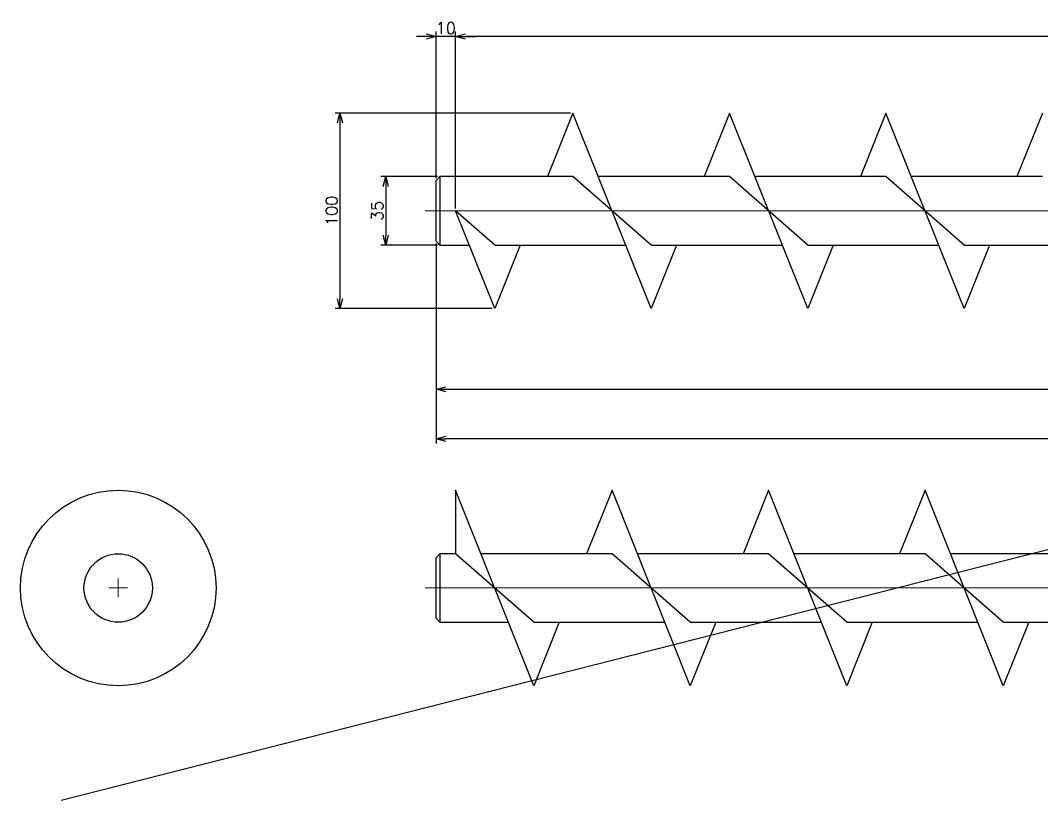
# Model space of a CAD drawing. Header units: millimetres. Extents: x 0 to 49006, y -7876 to 6995.
# Drawn here: x 13080 to 13602, y -5504 to -5105 of the extents above; entities that cross this region are included whole.
import ezdxf

# ---------------------------------------------------------------- set-up
doc = ezdxf.new("R2010")
doc.units = ezdxf.units.MM
doc.header["$LTSCALE"] = 3.2
doc.header["$PDMODE"] = 99
doc.header["$PDSIZE"] = 1
doc.layers.add('08_DIM', color=3, linetype='Continuous', lineweight=13)
doc.layers.add('10_DRAFT', color=8, linetype='Continuous', lineweight=0, plot=False)
doc.styles.add('KSS_TXT', font='txt.shx', dxfattribs={"bigfont": 'extfont2.shx'})
doc.dimstyles.new('KSS_DIM', dxfattribs={"dimscale": 12, "dimtxt": 3, "dimasz": 2.5, "dimexe": 1.25, "dimexo": 0.625, "dimtad": 1, "dimdsep": 46, "dimtxsty": 'KSS_TXT', "dimblk": 'OPEN30', "dimcen": 0, "dimazin": 2, "dimtfac": 0.75, "dimtmove": 0, "dimatfit": 3, "dimldrblk": 'OPEN30', "dimfxl": 1.25, "dimtolj": 1, "dimarcsym": 0})

# ---------------------------------------------------------------- blocks, each defined once
blk = doc.blocks.new('_Open30')
at = {"color": 0, "linetype": 'ByBlock', "lineweight": -2}
for p, q in [((-1, 0.27), (0, 0)), ((0, 0), (-1, -0.27)), ((0, 0), (-1, 0))]:
    blk.add_line(p, q, dxfattribs=at)
blk = doc.blocks.new('*D601')
at = {"layer": '08_DIM', "color": 0, "lineweight": -2, "transparency": 16777216}
for p, q in [((14432.16, -5214.52), (14432.16, -5321.83)), ((13292.16, -5219.52), (13292.16, -5321.83)), ((14427.16, -5319.33), (13297.16, -5319.33))]:
    blk.add_line(p, q, dxfattribs=at)
at = {"layer": 'Defpoints', "color": 0, "transparency": 16777216}
for p in [(14432.16, -5213.27), (13292.16, -5218.27), (13292.16, -5319.33)]:
    blk.add_point(p, dxfattribs=at)
at = {"layer": '08_DIM', "color": 0, "lineweight": -2, "transparency": 16777216, "xscale": 5, "yscale": 5, "zscale": 5, "rotation": 180}
blk.add_blockref('_Open30', (13292.16, -5319.33), dxfattribs=at)
at = {"layer": '08_DIM', "color": 0, "lineweight": -2, "transparency": 16777216, "xscale": 5, "yscale": 5, "zscale": 5}
blk.add_blockref('_Open30', (14432.16, -5319.33), dxfattribs=at)
at = {"layer": '08_DIM', "color": 0, "transparency": 16777216, "insert": (13862.16, -5315.08), "char_height": 6, "attachment_point": 5, "style": 'KSS_TXT'}
blk.add_mtext('\\A1;1140', dxfattribs=at)
blk = doc.blocks.new('*D602')
at = {"layer": '08_DIM', "color": 0, "lineweight": -2, "transparency": 16777216}
for p, q in [((13292.91, -5185.27), (13263.9, -5185.27)), ((13266.4, -5190.27), (13266.4, -5215.27)), ((13292.91, -5220.27), (13263.9, -5220.27))]:
    blk.add_line(p, q, dxfattribs=at)
at = {"layer": 'Defpoints', "color": 0, "transparency": 16777216}
for p in [(13294.16, -5185.27), (13266.4, -5220.27), (13294.16, -5220.27)]:
    blk.add_point(p, dxfattribs=at)
at = {"layer": '08_DIM', "color": 0, "lineweight": -2, "transparency": 16777216, "xscale": 5, "yscale": 5, "zscale": 5}
for p, rotation in [((13266.4, -5185.27), 90), ((13266.4, -5220.27), 270)]:
    blk.add_blockref('_Open30', p, dxfattribs=dict(at, rotation=rotation))
at = {"layer": '08_DIM', "color": 0, "transparency": 16777216, "insert": (13262.14, -5202.77), "char_height": 6, "attachment_point": 5, "rotation": 90, "style": 'KSS_TXT'}
blk.add_mtext('\\A1;35', dxfattribs=at)
blk = doc.blocks.new('*D606')
at = {"layer": '08_DIM', "color": 0, "lineweight": -2, "transparency": 16777216}
for p, q in [((13292.16, -5219.52), (13292.16, -5296.55)), ((14212.16, -5220.52), (14212.16, -5296.55)), ((13297.16, -5294.05), (14207.16, -5294.05))]:
    blk.add_line(p, q, dxfattribs=at)
at = {"layer": 'Defpoints', "color": 0, "transparency": 16777216}
for p in [(13292.16, -5218.27), (14212.16, -5219.27), (14212.16, -5294.05)]:
    blk.add_point(p, dxfattribs=at)
at = {"layer": '08_DIM', "color": 0, "lineweight": -2, "transparency": 16777216, "xscale": 5, "yscale": 5, "zscale": 5, "rotation": 180}
blk.add_blockref('_Open30', (13292.16, -5294.05), dxfattribs=at)
at = {"layer": '08_DIM', "color": 0, "lineweight": -2, "transparency": 16777216, "xscale": 5, "yscale": 5, "zscale": 5}
blk.add_blockref('_Open30', (14212.16, -5294.05), dxfattribs=at)
at = {"layer": '08_DIM', "color": 0, "transparency": 16777216, "insert": (13752.16, -5289.8), "char_height": 6, "attachment_point": 5, "style": 'KSS_TXT'}
blk.add_mtext('\\A1;920', dxfattribs=at)
blk = doc.blocks.new('*D608')
at = {"layer": '08_DIM', "color": 0, "lineweight": -2, "transparency": 16777216}
for p, q in [((13302.16, -5201.52), (13302.16, -5111.06)), ((14182.16, -5201.52), (14182.16, -5111.06)), ((14177.16, -5113.56), (13307.16, -5113.56))]:
    blk.add_line(p, q, dxfattribs=at)
at = {"layer": 'Defpoints', "color": 0, "transparency": 16777216}
for p in [(13302.16, -5113.56), (13302.16, -5202.77), (14182.16, -5202.77)]:
    blk.add_point(p, dxfattribs=at)
at = {"layer": '08_DIM', "color": 0, "lineweight": -2, "transparency": 16777216, "xscale": 5, "yscale": 5, "zscale": 5, "rotation": 180}
blk.add_blockref('_Open30', (13302.16, -5113.56), dxfattribs=at)
at = {"layer": '08_DIM', "color": 0, "lineweight": -2, "transparency": 16777216, "xscale": 5, "yscale": 5, "zscale": 5}
blk.add_blockref('_Open30', (14182.16, -5113.56), dxfattribs=at)
at = {"layer": '08_DIM', "color": 0, "transparency": 16777216, "char_height": 6, "attachment_point": 5, "style": 'KSS_TXT'}
for s, insert in [('\\A1;11x80=880', (13742.16, -5109.31)), ('\\A1;(右巻き)', (13742.16, -5117.81))]:
    blk.add_mtext(s, dxfattribs=dict(at, insert=insert))
blk = doc.blocks.new('*D610')
at = {"layer": '08_DIM', "color": 0, "lineweight": -2, "transparency": 16777216}
for p, q in [((13360.91, -5152.77), (13240.54, -5152.77)), ((13243.04, -5157.77), (13243.04, -5247.77)), ((13320.91, -5252.77), (13240.54, -5252.77))]:
    blk.add_line(p, q, dxfattribs=at)
at = {"layer": 'Defpoints', "color": 0, "transparency": 16777216}
for p in [(13362.16, -5152.77), (13243.04, -5252.77), (13322.16, -5252.77)]:
    blk.add_point(p, dxfattribs=at)
at = {"layer": '08_DIM', "color": 0, "lineweight": -2, "transparency": 16777216, "xscale": 5, "yscale": 5, "zscale": 5}
for p, rotation in [((13243.04, -5152.77), 90), ((13243.04, -5252.77), 270)]:
    blk.add_blockref('_Open30', p, dxfattribs=dict(at, rotation=rotation))
at = {"layer": '08_DIM', "color": 0, "transparency": 16777216, "insert": (13238.79, -5202.77), "char_height": 6, "attachment_point": 5, "rotation": 90, "style": 'KSS_TXT'}
blk.add_mtext('\\A1;100', dxfattribs=at)
blk = doc.blocks.new('A$C0973135B_1_1')
at = {"color": 0}
for p, q in [((-1130, 50), (-1143, 17.5)), ((-1090, -50), (-1130, 50)), ((-1050, 50), (-1063, 17.5)), ((-1010, -50), (-1050, 50)), ((-970, 50), (-983, 17.5)), ((-930, -50), (-970, 50)), ((-890, 50), (-903, 17.5)), ((-1200, 15.5), (-1198, 17.5)), ((-1198, 17.5), (-1198, -17.5)), ((-1090, -17.5), (-1130, 17.5)), ((-1010, -17.5), (-1050, 17.5)), ((-930, -17.5), (-970, 17.5)), ((-1200, -15.5), (-1200, 15.5)), ((-1170, -17.5), (-1190, 0)), ((-1170, -50), (-1190, 0)), ((-1200, -15.5), (-1198, -17.5)), ((-1157, -17.5), (-1170, -50)), ((-1077, -17.5), (-1090, -50)), ((-997, -17.5), (-1010, -50)), ((-917, -17.5), (-930, -50))]:
    blk.add_line(p, q, dxfattribs=at)
for points in [[(-1165, 17.5), (-1198, 17.5)], [(-1130, 17.5), (-1197, 17.5)], [(-1050, 17.5), (-1117, 17.5)], [(-970, 17.5), (-1037, 17.5)], [(-890, 17.5), (-957, 17.5)], [(-1198, -17.5), (-1183, -17.5)], [(-1170, -17.5), (-1103, -17.5)], [(-1090, -17.5), (-1023, -17.5)], [(-1010, -17.5), (-943, -17.5)], [(-930, -17.5), (-863, -17.5)]]:
    blk.add_lwpolyline(points, dxfattribs=at)
at = {"layer": '10_DRAFT'}
blk.add_line((-1205.58, 0), (-55, 0), dxfattribs=at)
blk = doc.blocks.new('A$C14983397_1_1')
at = {"color": 0}
for radius in [50, 17.5]:
    blk.add_circle((0, 0), radius, dxfattribs=at)
at = {"layer": '10_DRAFT'}
for p, q in [((-4.78, 0), (4.78, 0)), ((0, 4.78), (0, -4.78))]:
    blk.add_line(p, q, dxfattribs=at)
blk = doc.blocks.new('A$C5A695588_1_1')
at = {"color": 0}
for p, q in [((-1127.3, -50), (-1167.3, 50)), ((-1167.3, 50), (-1167.3, 17.5)), ((-1087.3, 50), (-1100.3, 17.5)), ((-1047.3, -50), (-1087.3, 50)), ((-1007.3, 50), (-1020.3, 17.5)), ((-967.3, -50), (-1007.3, 50)), ((-927.3, 50), (-940.3, 17.5)), ((-887.3, -50), (-927.3, 50)), ((-1177.3, 15.5), (-1175.3, 17.5)), ((-1175.3, 17.5), (-1175.3, -17.5)), ((-1127.3, -17.5), (-1167.3, 17.5)), ((-1047.3, -17.5), (-1087.3, 17.5)), ((-967.3, -17.5), (-1007.3, 17.5)), ((-887.3, -17.5), (-927.3, 17.5)), ((-1177.3, -15.5), (-1177.3, 15.5)), ((-1177.3, -15.5), (-1175.3, -17.5)), ((-1114.3, -17.5), (-1127.3, -50)), ((-1034.3, -17.5), (-1047.3, -50)), ((-954.3, -17.5), (-967.3, -50)), ((-874.3, -17.5), (-887.3, -50))]:
    blk.add_line(p, q, dxfattribs=at)
for points in [[(-1167.3, 17.5), (-1175.3, 17.5)], [(-1087.3, 17.5), (-1154.3, 17.5)], [(-1007.3, 17.5), (-1074.3, 17.5)], [(-927.3, 17.5), (-994.3, 17.5)], [(-847.3, 17.5), (-914.3, 17.5)], [(-1175.3, -17.5), (-1140.3, -17.5)], [(-1127.3, -17.5), (-1060.3, -17.5)], [(-1047.3, -17.5), (-980.3, -17.5)], [(-967.3, -17.5), (-900.3, -17.5)], [(-887.3, -17.5), (-820.3, -17.5)]]:
    blk.add_lwpolyline(points, dxfattribs=at)
at = {"layer": '10_DRAFT'}
blk.add_line((-1182.88, 0), (-32.3, 0), dxfattribs=at)
blk = doc.blocks.new('*D1188')
at = {"layer": '08_DIM', "color": 0, "lineweight": -2, "transparency": 16777216}
for p, q in [((13292.16, -5186.02), (13292.16, -5111.06)), ((13302.16, -5201.52), (13302.16, -5111.06)), ((13287.16, -5113.56), (13282.16, -5113.56)), ((13302.16, -5113.56), (13292.16, -5113.56)), ((13307.16, -5113.56), (13312.16, -5113.56))]:
    blk.add_line(p, q, dxfattribs=at)
at = {"layer": 'Defpoints', "color": 0, "transparency": 16777216}
for p in [(13292.16, -5113.56), (13292.16, -5187.27), (13302.16, -5202.77)]:
    blk.add_point(p, dxfattribs=at)
at = {"layer": '08_DIM', "color": 0, "lineweight": -2, "transparency": 16777216, "xscale": 5, "yscale": 5, "zscale": 5}
blk.add_blockref('_Open30', (13292.16, -5113.56), dxfattribs=at)
at = {"layer": '08_DIM', "color": 0, "lineweight": -2, "transparency": 16777216, "xscale": 5, "yscale": 5, "zscale": 5, "rotation": 180}
blk.add_blockref('_Open30', (13302.16, -5113.56), dxfattribs=at)
at = {"layer": '08_DIM', "color": 0, "transparency": 16777216, "insert": (13297.16, -5109.31), "char_height": 6, "attachment_point": 5, "style": 'KSS_TXT'}
blk.add_mtext('\\A1;10', dxfattribs=at)

msp = doc.modelspace()

# ---------------------------------------------------------------- linework, layer by layer
at = {"color": 3}
msp.add_line((14626.349, -5116.566), (13100.437, -5504.391), dxfattribs=at)

# ---------------------------------------------------------------- block references
for name, p in [('A$C0973135B_1_1', (14492.161, -5202.775)), ('A$C14983397_1_1', (13129.644, -5395.654)), ('A$C5A695588_1_1', (14469.462, -5395.654))]:
    msp.add_blockref(name, p)

# ---------------------------------------------------------------- dimensions: what is measured, and where the dimension line sits
at = {"layer": '08_DIM', "color": 1}
dim = msp.add_linear_dim(base=(13292.161, -5113.561), p1=(13302.161, -5202.775), p2=(13292.161, -5187.275), dimstyle='KSS_DIM', override={"dimscale": 2}, dxfattribs=at)
dim.commit()
dim.dimension.update_dxf_attribs({"geometry": '*D1188', "text_midpoint": (13297.161, -5109.311)})
dim = msp.add_linear_dim(base=(13302.161, -5113.561), p1=(14182.161, -5202.774), p2=(13302.161, -5202.775), angle=180, text='11x80=<>', dimstyle='KSS_DIM', override={"dimscale": 2, "dimpost": '\\X(右巻き)', "dimarcsym": 1}, dxfattribs=at)
dim.commit()
dim.dimension.update_dxf_attribs({"geometry": '*D608', "text_midpoint": (13742.161, -5109.311)})
for base, p1, p2, angle, picture, middle in [((13243.044, -5252.775), (13362.161, -5152.775), (13322.161, -5252.775), 270, '*D610', (13238.794, -5202.775)), ((13292.161, -5319.333), (14432.161, -5213.275), (13292.161, -5218.275), 180, '*D601', (13862.161, -5315.083)), ((14212.161, -5294.054), (13292.161, -5218.275), (14212.161, -5219.275), 180, '*D606', (13752.161, -5289.804))]:
    dim = msp.add_linear_dim(base=base, p1=p1, p2=p2, angle=angle, dimstyle='KSS_DIM', override={"dimscale": 2, "dimarcsym": 1}, dxfattribs=at)
    dim.commit()
    dim.dimension.update_dxf_attribs({"geometry": picture, "text_midpoint": middle})
at = {"layer": '08_DIM'}
dim = msp.add_linear_dim(base=(13266.397, -5220.275), p1=(13294.162, -5185.275), p2=(13294.162, -5220.275), angle=270, dimstyle='KSS_DIM', override={"dimscale": 2, "dimarcsym": 1}, dxfattribs=at)
dim.commit()
dim.dimension.update_dxf_attribs({"geometry": '*D602', "text_midpoint": (13262.142, -5202.775)})

doc.saveas('drawing.dxf')
